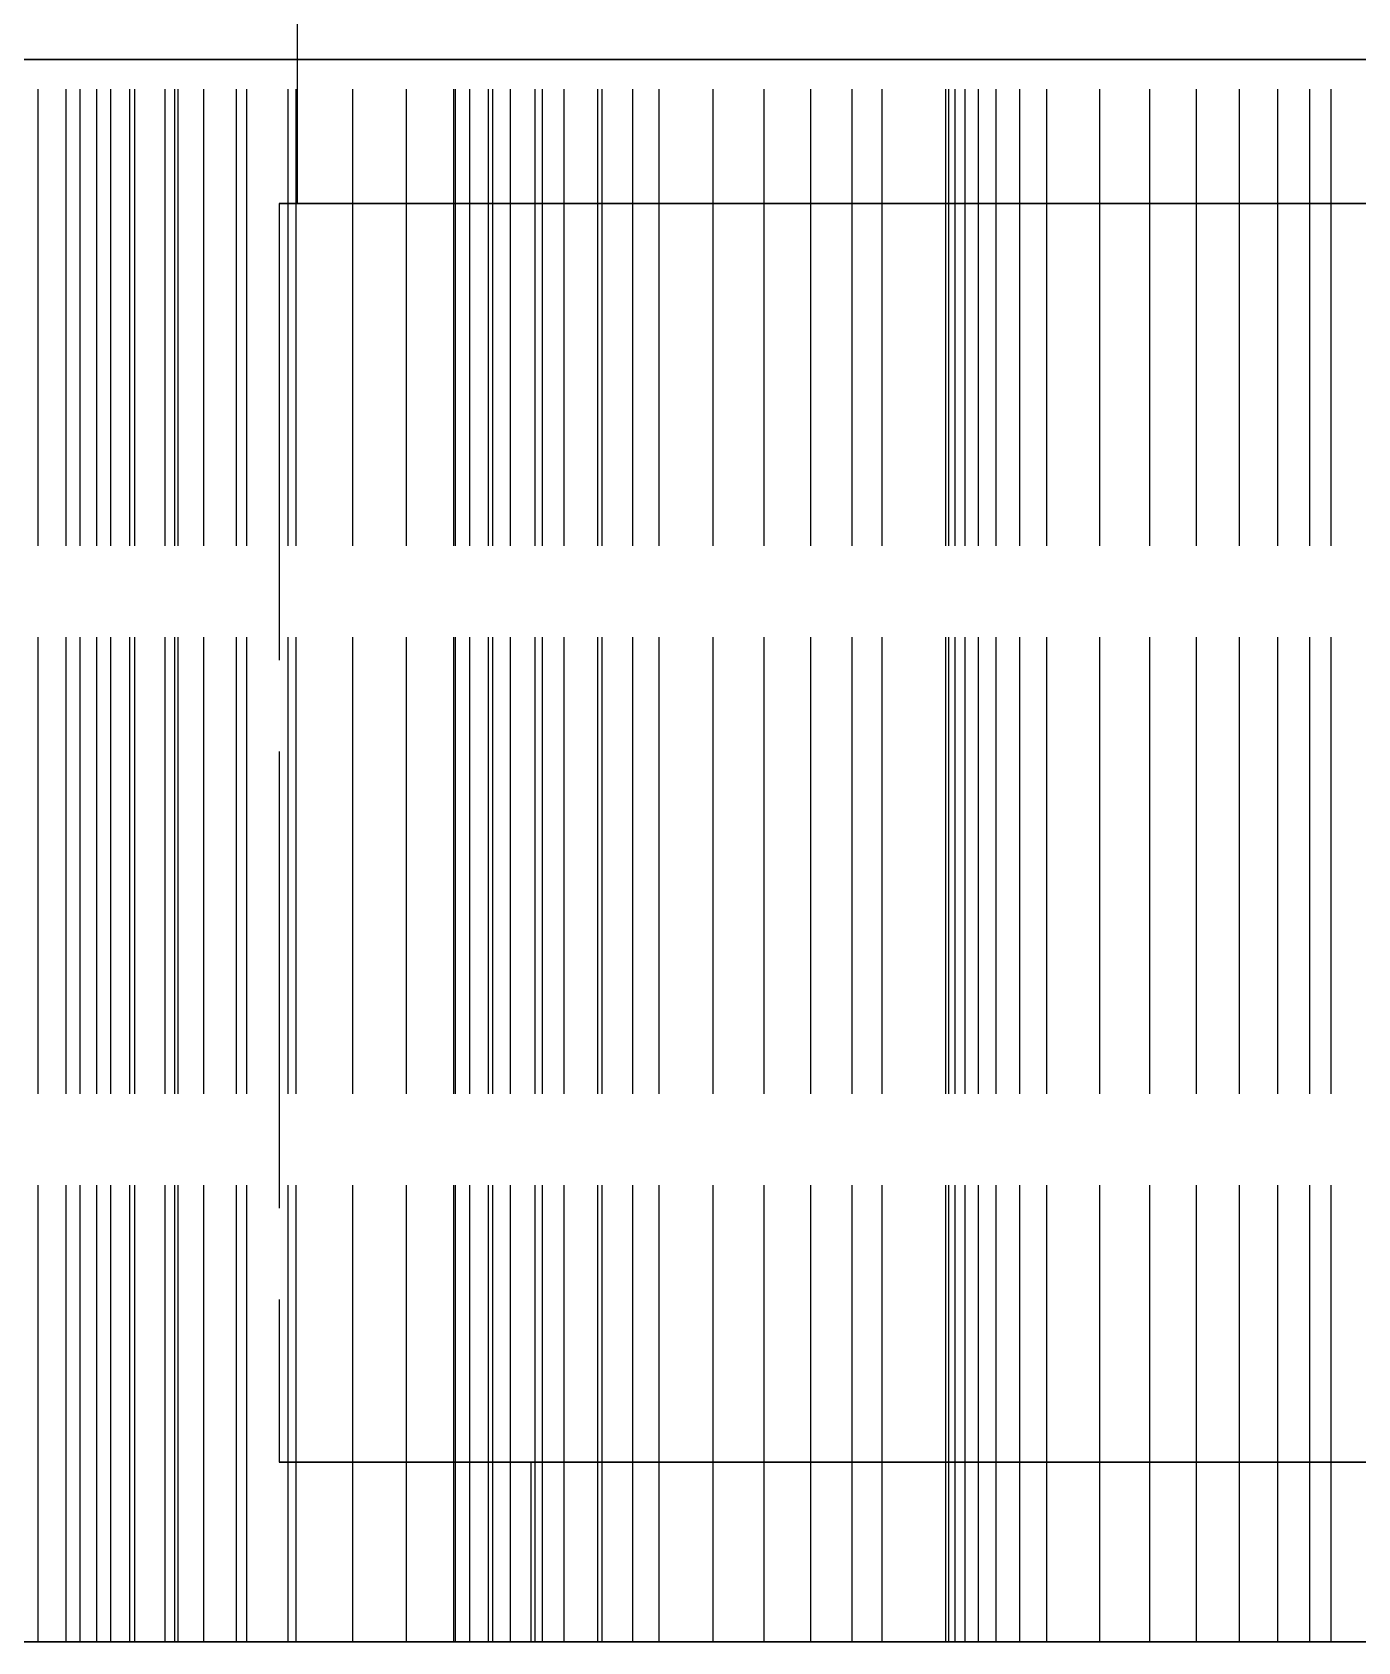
# Model space of a CAD drawing. Header units: millimetres. Extents: x -29 to 159, y -17 to 130.
# Drawn here: x 69.313 to 72.999, y 39.6 to 44.076 of the extents above; entities that cross this region are included whole.
import ezdxf

# ---------------------------------------------------------------- set-up
doc = ezdxf.new("R2010")
doc.units = ezdxf.units.MM
doc.linetypes.add('DASHED', pattern=[1.524, 1.27, -0.254])
doc.layers.add('HIDDEN', color=8, linetype='DASHED')

msp = doc.modelspace()

# ---------------------------------------------------------------- linework, layer by layer
at = {"layer": 'HIDDEN'}
for points in [[(70.05, 45.87574), (70.05, 43.6)], [(76.90476, 44), (76.30159, 44), (75.69841, 44), (75.09524, 44), (74.49206, 44), (73.88889, 44), (73.28571, 44), (72.68254, 44), (72.07937, 44), (71.47619, 44), (70.87302, 44), (70.26984, 44), (69.66667, 44), (69.06349, 44)], [(69.06349, 44), (69.36508, 44), (69.66667, 44), (69.96825, 44), (70.26984, 44), (70.57143, 44), (70.87302, 44), (71.1746, 44), (71.47619, 44), (71.77778, 44), (72.07937, 44), (72.38095, 44), (72.68254, 44), (72.98413, 44), (73.28571, 44), (73.5873, 44), (73.88889, 44), (74.19048, 44), (74.49206, 44), (74.79365, 44), (75.09524, 44), (75.39683, 44), (75.69841, 44), (76, 44)], [(69.44646, 44), (69.28473, 44)], [(69.28473, 44), (69.44646, 44)], [(69.53156, 44), (69.32957, 44)], [(69.32957, 44), (69.40776, 44)], [(69.40776, 44), (69.32957, 44)], [(69.32957, 44), (69.53156, 44)], [(69.32957, 39.6), (69.32957, 44)], [(69.32957, 39.6), (69.32957, 44)], [(69.40776, 44), (69.49254, 44)], [(69.49254, 44), (69.40776, 44)], [(69.40776, 39.6), (69.40776, 44)], [(69.40776, 39.6), (69.40776, 44)], [(69.59796, 44), (69.44646, 44)], [(69.44646, 44), (69.59796, 44)], [(69.44646, 39.6), (69.44646, 44)], [(69.44646, 39.6), (69.44646, 44)], [(69.49254, 44), (69.58416, 44)], [(69.58416, 44), (69.49254, 44)], [(69.49254, 39.6), (69.49254, 44)], [(69.49254, 39.6), (69.49254, 44)], [(69.70946, 44), (69.53156, 44)], [(69.53156, 44), (69.70946, 44)], [(69.53156, 39.6), (69.53156, 44)], [(69.53156, 39.6), (69.53156, 44)], [(69.58416, 44), (69.6831, 44)], [(69.6831, 44), (69.58416, 44)], [(69.58416, 39.6), (69.58416, 44)], [(69.58416, 39.6), (69.58416, 44)], [(69.71935, 44), (69.59796, 44)], [(69.59796, 44), (69.71935, 44)], [(69.59796, 39.6), (69.59796, 44)], [(69.59796, 39.6), (69.59796, 44)], [(69.6831, 44), (69.79041, 44)], [(69.79041, 44), (69.6831, 44)], [(69.6831, 39.6), (69.6831, 44)], [(69.6831, 39.6), (69.6831, 44)], [(69.88148, 44), (69.70946, 44)], [(69.70946, 44), (69.88148, 44)], [(69.70946, 39.6), (69.70946, 44)], [(69.70946, 39.6), (69.70946, 44)], [(70.02501, 44), (70.02015, 44), (70.0153, 44), (70.01045, 44), (70.0056, 44), (70.00075, 44), (69.9959, 44), (69.99104, 44), (69.98619, 44), (69.98134, 44), (69.97649, 44), (69.97164, 44), (69.96679, 44), (69.96193, 44), (69.95708, 44), (69.95223, 44), (69.94738, 44), (69.94253, 44), (69.93768, 44), (69.93282, 44), (69.92797, 44), (69.92312, 44), (69.91827, 44), (69.91342, 44), (69.90857, 44), (69.90371, 44), (69.89886, 44), (69.89401, 44), (69.88916, 44), (69.88431, 44), (69.87946, 44), (69.8746, 44), (69.86975, 44), (69.8649, 44), (69.86005, 44), (69.8552, 44), (69.85035, 44), (69.84549, 44), (69.84064, 44), (69.83579, 44), (69.83094, 44), (69.82609, 44), (69.82124, 44), (69.81638, 44), (69.81153, 44), (69.80668, 44), (69.80183, 44), (69.79698, 44), (69.79213, 44), (69.78727, 44), (69.78242, 44), (69.77757, 44), (69.77272, 44), (69.76787, 44), (69.76302, 44), (69.75816, 44), (69.75331, 44), (69.74846, 44), (69.74361, 44), (69.73876, 44), (69.73391, 44), (69.72905, 44), (69.7242, 44), (69.71935, 44)], [(69.71935, 44), (69.7242, 44), (69.72905, 44), (69.73391, 44), (69.73876, 44), (69.74361, 44), (69.74846, 44), (69.75331, 44), (69.75816, 44), (69.76302, 44), (69.76787, 44), (69.77272, 44), (69.77757, 44), (69.78242, 44), (69.78727, 44), (69.79213, 44), (69.79698, 44), (69.80183, 44), (69.80668, 44), (69.81153, 44), (69.81638, 44), (69.82124, 44), (69.82609, 44), (69.83094, 44), (69.83579, 44), (69.84064, 44), (69.84549, 44), (69.85035, 44), (69.8552, 44), (69.86005, 44), (69.8649, 44), (69.86975, 44), (69.8746, 44), (69.87946, 44), (69.88431, 44), (69.88916, 44), (69.89401, 44), (69.89886, 44), (69.90371, 44), (69.90857, 44), (69.91342, 44), (69.91827, 44), (69.92312, 44), (69.92797, 44), (69.93282, 44), (69.93768, 44), (69.94253, 44), (69.94738, 44), (69.95223, 44), (69.95708, 44), (69.96193, 44), (69.96679, 44), (69.97164, 44), (69.97649, 44), (69.98134, 44), (69.98619, 44), (69.99104, 44), (69.9959, 44), (70.00075, 44), (70.0056, 44), (70.01045, 44), (70.0153, 44), (70.02015, 44), (70.02501, 44)], [(69.71935, 39.6), (69.71935, 44)], [(69.71935, 39.6), (69.71935, 44)], [(69.79041, 44), (69.90952, 44)], [(69.90952, 44), (69.79041, 44)], [(69.79041, 39.6), (69.79041, 44)], [(69.79041, 39.6), (69.79041, 44)], [(70.04697, 44), (69.88148, 44)], [(69.88148, 44), (70.04697, 44)], [(69.88148, 39.6), (69.88148, 44)], [(69.88148, 39.6), (69.88148, 44)], [(69.90952, 44), (70.02501, 44)], [(70.02501, 44), (69.90952, 44)], [(69.90952, 39.6), (69.90952, 44)], [(69.90952, 39.6), (69.90952, 44)], [(70.02501, 39.6), (70.02501, 44)], [(70.02501, 39.6), (70.02501, 44)], [(70.20501, 44), (70.04697, 44)], [(70.04697, 44), (70.20501, 44)], [(70.04697, 39.6), (70.04697, 44)], [(70.04697, 39.6), (70.04697, 44)], [(70.35404, 44), (70.20501, 44)], [(70.20501, 44), (70.35404, 44)], [(70.20501, 39.6), (70.20501, 44)], [(70.20501, 39.6), (70.20501, 44)], [(70.48972, 44), (70.35404, 44)], [(70.35404, 44), (70.48972, 44)], [(70.35404, 39.6), (70.35404, 44)], [(70.35404, 39.6), (70.35404, 44)], [(70.73166, 44), (70.48554, 44)], [(70.48554, 44), (70.52988, 44)], [(70.52988, 44), (70.48554, 44)], [(70.48554, 44), (70.73166, 44)], [(70.48554, 39.6), (70.48554, 44)], [(70.48554, 39.6), (70.48554, 44)], [(70.5942, 44), (70.48972, 44)], [(70.48972, 44), (70.5942, 44)], [(70.48972, 39.6), (70.48972, 44)], [(70.48972, 39.6), (70.48972, 44)], [(70.52988, 44), (70.5821, 44)], [(70.5821, 44), (70.52988, 44)], [(70.52988, 39.6), (70.52988, 44)], [(70.52988, 39.6), (70.52988, 44)], [(70.5821, 44), (70.64259, 44)], [(70.64259, 44), (70.5821, 44)], [(70.5821, 39.6), (70.5821, 44)], [(70.5821, 39.6), (70.5821, 44)], [(70.98323, 44), (70.97705, 44), (70.97088, 44), (70.9647, 44), (70.95853, 44), (70.95235, 44), (70.94618, 44), (70.94, 44), (70.93383, 44), (70.92765, 44), (70.92148, 44), (70.9153, 44), (70.90913, 44), (70.90295, 44), (70.89678, 44), (70.8906, 44), (70.88443, 44), (70.87825, 44), (70.87208, 44), (70.8659, 44), (70.85973, 44), (70.85355, 44), (70.84738, 44), (70.8412, 44), (70.83503, 44), (70.82885, 44), (70.82268, 44), (70.8165, 44), (70.81033, 44), (70.80415, 44), (70.79798, 44), (70.7918, 44), (70.78563, 44), (70.77945, 44), (70.77328, 44), (70.7671, 44), (70.76093, 44), (70.75475, 44), (70.74858, 44), (70.7424, 44), (70.73623, 44), (70.73005, 44), (70.72388, 44), (70.7177, 44), (70.71153, 44), (70.70535, 44), (70.69918, 44), (70.693, 44), (70.68683, 44), (70.68065, 44), (70.67448, 44), (70.6683, 44), (70.66213, 44), (70.65595, 44), (70.64978, 44), (70.6436, 44), (70.63743, 44), (70.63125, 44), (70.62508, 44), (70.6189, 44), (70.61273, 44), (70.60655, 44), (70.60038, 44), (70.5942, 44)], [(70.5942, 44), (70.60038, 44), (70.60655, 44), (70.61273, 44), (70.6189, 44), (70.62508, 44), (70.63125, 44), (70.63743, 44), (70.6436, 44), (70.64978, 44), (70.65595, 44), (70.66213, 44), (70.6683, 44), (70.67448, 44), (70.68065, 44), (70.68683, 44), (70.693, 44), (70.69918, 44), (70.70535, 44), (70.71153, 44), (70.7177, 44), (70.72388, 44), (70.73005, 44), (70.73623, 44), (70.7424, 44), (70.74858, 44), (70.75475, 44), (70.76093, 44), (70.7671, 44), (70.77328, 44), (70.77945, 44), (70.78563, 44), (70.7918, 44), (70.79798, 44), (70.80415, 44), (70.81033, 44), (70.8165, 44), (70.82268, 44), (70.82885, 44), (70.83503, 44), (70.8412, 44), (70.84738, 44), (70.85355, 44), (70.85973, 44), (70.8659, 44), (70.87208, 44), (70.87825, 44), (70.88443, 44), (70.8906, 44), (70.89678, 44), (70.90295, 44), (70.90913, 44), (70.9153, 44), (70.92148, 44), (70.92765, 44), (70.93383, 44), (70.94, 44), (70.94618, 44), (70.95235, 44), (70.95853, 44), (70.9647, 44), (70.97088, 44), (70.97705, 44), (70.98323, 44)], [(70.5942, 39.6), (70.5942, 44)], [(70.5942, 39.6), (70.5942, 44)], [(70.64259, 44), (70.71204, 44)], [(70.71204, 44), (70.64259, 44)], [(70.64259, 39.6), (70.64259, 44)], [(70.64259, 39.6), (70.64259, 44)], [(70.71204, 44), (70.79181, 44)], [(70.79181, 44), (70.71204, 44)], [(70.71204, 39.6), (70.71204, 44)], [(70.71204, 39.6), (70.71204, 44)], [(70.8975, 44), (70.73166, 44)], [(70.73166, 44), (70.8975, 44)], [(70.73166, 39.6), (70.73166, 44)], [(70.73166, 39.6), (70.73166, 44)], [(70.79181, 44), (70.88627, 44)], [(70.88627, 44), (70.79181, 44)], [(70.79181, 39.6), (70.79181, 44)], [(70.79181, 39.6), (70.79181, 44)], [(70.88627, 44), (70.98323, 44)], [(70.98323, 44), (70.88627, 44)], [(70.88627, 39.6), (70.88627, 44)], [(70.88627, 39.6), (70.88627, 44)], [(71.05602, 44), (70.8975, 44)], [(70.8975, 44), (71.05602, 44)], [(70.8975, 39.6), (70.8975, 44)], [(70.8975, 39.6), (70.8975, 44)], [(70.98323, 39.6), (70.98323, 44)], [(70.98323, 39.6), (70.98323, 44)], [(71.20653, 44), (71.05602, 44)], [(71.05602, 44), (71.20653, 44)], [(71.05602, 39.6), (71.05602, 44)], [(71.05602, 39.6), (71.05602, 44)], [(71.34799, 44), (71.20653, 44)], [(71.20653, 44), (71.34799, 44)], [(71.20653, 39.6), (71.20653, 44)], [(71.20653, 39.6), (71.20653, 44)], [(71.4786, 44), (71.34799, 44)], [(71.34799, 44), (71.4786, 44)], [(71.34799, 39.6), (71.34799, 44)], [(71.34799, 39.6), (71.34799, 44)], [(71.59324, 44), (71.4786, 44)], [(71.4786, 44), (71.59324, 44)], [(71.4786, 39.6), (71.4786, 44)], [(71.4786, 39.6), (71.4786, 44)], [(71.6768, 44), (71.59324, 44)], [(71.59324, 44), (71.6768, 44)], [(71.59324, 39.6), (71.59324, 44)], [(71.59324, 39.6), (71.59324, 44)], [(72.13424, 44), (72.12698, 44), (72.11972, 44), (72.11246, 44), (72.1052, 44), (72.09794, 44), (72.09068, 44), (72.08342, 44), (72.07616, 44), (72.06889, 44), (72.06163, 44), (72.05437, 44), (72.04711, 44), (72.03985, 44), (72.03259, 44), (72.02533, 44), (72.01807, 44), (72.01081, 44), (72.00354, 44), (71.99628, 44), (71.98902, 44), (71.98176, 44), (71.9745, 44), (71.96724, 44), (71.95998, 44), (71.95272, 44), (71.94546, 44), (71.9382, 44), (71.93093, 44), (71.92367, 44), (71.91641, 44), (71.90915, 44), (71.90189, 44), (71.89463, 44), (71.88737, 44), (71.88011, 44), (71.87285, 44), (71.86558, 44), (71.85832, 44), (71.85106, 44), (71.8438, 44), (71.83654, 44), (71.82928, 44), (71.82202, 44), (71.81476, 44), (71.8075, 44), (71.80024, 44), (71.79297, 44), (71.78571, 44), (71.77845, 44), (71.77119, 44), (71.76393, 44), (71.75667, 44), (71.74941, 44), (71.74215, 44), (71.73489, 44), (71.72763, 44), (71.72036, 44), (71.7131, 44), (71.70584, 44), (71.69858, 44), (71.69132, 44), (71.68406, 44), (71.6768, 44)], [(71.6768, 44), (71.68406, 44), (71.69132, 44), (71.69858, 44), (71.70584, 44), (71.7131, 44), (71.72036, 44), (71.72763, 44), (71.73489, 44), (71.74215, 44), (71.74941, 44), (71.75667, 44), (71.76393, 44), (71.77119, 44), (71.77845, 44), (71.78571, 44), (71.79297, 44), (71.80024, 44), (71.8075, 44), (71.81476, 44), (71.82202, 44), (71.82928, 44), (71.83654, 44), (71.8438, 44), (71.85106, 44), (71.85832, 44), (71.86558, 44), (71.87285, 44), (71.88011, 44), (71.88737, 44), (71.89463, 44), (71.90189, 44), (71.90915, 44), (71.91641, 44), (71.92367, 44), (71.93093, 44), (71.9382, 44), (71.94546, 44), (71.95272, 44), (71.95998, 44), (71.96724, 44), (71.9745, 44), (71.98176, 44), (71.98902, 44), (71.99628, 44), (72.00354, 44), (72.01081, 44), (72.01807, 44), (72.02533, 44), (72.03259, 44), (72.03985, 44), (72.04711, 44), (72.05437, 44), (72.06163, 44), (72.06889, 44), (72.07616, 44), (72.08342, 44), (72.09068, 44), (72.09794, 44), (72.1052, 44), (72.11246, 44), (72.11972, 44), (72.12698, 44), (72.13424, 44)], [(71.6768, 39.6), (71.6768, 44)], [(71.6768, 39.6), (71.6768, 44)], [(72.13423, 44), (71.85343, 44)], [(71.85343, 44), (71.86221, 44)], [(71.86221, 44), (71.85343, 44)], [(71.85343, 44), (72.13423, 44)], [(71.85343, 39.6), (71.85343, 44)], [(71.85343, 39.6), (71.85343, 44)], [(71.86221, 44), (71.87987, 44)], [(71.87987, 44), (71.86221, 44)], [(71.86221, 39.6), (71.86221, 44)], [(71.86221, 39.6), (71.86221, 44)], [(71.87987, 44), (71.90691, 44)], [(71.90691, 44), (71.87987, 44)], [(71.87987, 39.6), (71.87987, 44)], [(71.87987, 39.6), (71.87987, 44)], [(71.90691, 44), (71.94419, 44)], [(71.94419, 44), (71.90691, 44)], [(71.90691, 39.6), (71.90691, 44)], [(71.90691, 39.6), (71.90691, 44)], [(71.94419, 44), (71.99335, 44)], [(71.99335, 44), (71.94419, 44)], [(71.94419, 39.6), (71.94419, 44)], [(71.94419, 39.6), (71.94419, 44)], [(71.99335, 44), (72.05953, 44)], [(72.05953, 44), (71.99335, 44)], [(71.99335, 39.6), (71.99335, 44)], [(71.99335, 39.6), (71.99335, 44)], [(72.05953, 44), (72.13424, 44)], [(72.13424, 44), (72.05953, 44)], [(72.05953, 39.6), (72.05953, 44)], [(72.05953, 39.6), (72.05953, 44)], [(72.28162, 44), (72.13423, 44)], [(72.13423, 44), (72.28162, 44)], [(72.13423, 39.6), (72.13423, 44)], [(72.13423, 39.6), (72.13423, 44)], [(72.13424, 39.6), (72.13424, 44)], [(72.13424, 39.6), (72.13424, 44)], [(72.42056, 44), (72.28162, 44)], [(72.28162, 44), (72.42056, 44)], [(72.28162, 39.6), (72.28162, 44)], [(72.28162, 39.6), (72.28162, 44)], [(72.55031, 44), (72.42056, 44)], [(72.42056, 44), (72.55031, 44)], [(72.42056, 39.6), (72.42056, 44)], [(72.42056, 39.6), (72.42056, 44)], [(72.66974, 44), (72.55031, 44)], [(72.55031, 44), (72.66974, 44)], [(72.55031, 39.6), (72.55031, 44)], [(72.55031, 39.6), (72.55031, 44)], [(72.77691, 44), (72.66974, 44)], [(72.66974, 44), (72.77691, 44)], [(72.66974, 39.6), (72.66974, 44)], [(72.66974, 39.6), (72.66974, 44)], [(72.86611, 44), (72.77691, 44)], [(72.77691, 44), (72.86611, 44)], [(72.77691, 39.6), (72.77691, 44)], [(72.77691, 39.6), (72.77691, 44)], [(72.92553, 44), (72.86611, 44)], [(72.86611, 44), (72.92553, 44)], [(72.86611, 39.6), (72.86611, 44)], [(72.86611, 39.6), (72.86611, 44)], [(73.00621, 44), (72.99814, 44), (72.99007, 44), (72.98201, 44), (72.97394, 44), (72.96587, 44), (72.9578, 44), (72.94973, 44), (72.94167, 44), (72.9336, 44), (72.92553, 44)], [(72.92553, 44), (72.9336, 44), (72.94167, 44), (72.94973, 44), (72.9578, 44), (72.96587, 44), (72.97394, 44), (72.98201, 44), (72.99007, 44), (72.99814, 44), (73.00621, 44)], [(72.92553, 39.6), (72.92553, 44)], [(72.92553, 39.6), (72.92553, 44)], [(73.04762, 43.6), (72.85714, 43.6), (72.66667, 43.6), (72.47619, 43.6), (72.28571, 43.6), (72.09524, 43.6), (71.90476, 43.6), (71.71429, 43.6), (71.52381, 43.6), (71.33333, 43.6), (71.14286, 43.6), (70.95238, 43.6), (70.7619, 43.6), (70.57143, 43.6), (70.38095, 43.6), (70.19048, 43.6), (70, 43.6)], [(70, 43.6), (70.09524, 43.6), (70.19048, 43.6), (70.28571, 43.6), (70.38095, 43.6), (70.47619, 43.6), (70.57143, 43.6), (70.66667, 43.6), (70.7619, 43.6), (70.85714, 43.6), (70.95238, 43.6), (71.04762, 43.6), (71.14286, 43.6), (71.2381, 43.6), (71.33333, 43.6), (71.42857, 43.6), (71.52381, 43.6), (71.61905, 43.6), (71.71429, 43.6), (71.80952, 43.6), (71.90476, 43.6), (72, 43.6), (72.09524, 43.6), (72.19048, 43.6), (72.28571, 43.6), (72.38095, 43.6), (72.47619, 43.6), (72.57143, 43.6), (72.66667, 43.6), (72.7619, 43.6), (72.85714, 43.6), (72.95238, 43.6), (73.04762, 43.6)], [(70, 43.6), (70, 40.1)], [(73.07222, 43.6), (72.88333, 43.6), (72.69444, 43.6), (72.50556, 43.6), (72.31667, 43.6), (72.12778, 43.6), (71.93889, 43.6), (71.75, 43.6), (71.56111, 43.6), (71.37222, 43.6), (71.18333, 43.6), (70.99444, 43.6), (70.80556, 43.6), (70.61667, 43.6), (70.42778, 43.6), (70.23889, 43.6), (70.05, 43.6)], [(70.05, 43.6), (70.14444, 43.6), (70.23889, 43.6), (70.33333, 43.6), (70.42778, 43.6), (70.52222, 43.6), (70.61667, 43.6), (70.71111, 43.6), (70.80556, 43.6), (70.9, 43.6), (70.99444, 43.6), (71.08889, 43.6), (71.18333, 43.6), (71.27778, 43.6), (71.37222, 43.6), (71.46667, 43.6), (71.56111, 43.6), (71.65556, 43.6), (71.75, 43.6), (71.84444, 43.6), (71.93889, 43.6), (72.03333, 43.6), (72.12778, 43.6), (72.22222, 43.6), (72.31667, 43.6), (72.41111, 43.6), (72.50556, 43.6), (72.6, 43.6), (72.69444, 43.6), (72.78889, 43.6), (72.88333, 43.6), (72.97778, 43.6), (73.07222, 43.6)], [(73.04762, 40.1), (72.85714, 40.1), (72.66667, 40.1), (72.47619, 40.1), (72.28571, 40.1), (72.09524, 40.1), (71.90476, 40.1), (71.71429, 40.1), (71.52381, 40.1), (71.33333, 40.1), (71.14286, 40.1), (70.95238, 40.1), (70.7619, 40.1), (70.57143, 40.1), (70.38095, 40.1), (70.19048, 40.1), (70, 40.1)], [(70, 40.1), (70.09524, 40.1), (70.19048, 40.1), (70.28571, 40.1), (70.38095, 40.1), (70.47619, 40.1), (70.57143, 40.1), (70.66667, 40.1), (70.7619, 40.1), (70.85714, 40.1), (70.95238, 40.1), (71.04762, 40.1), (71.14286, 40.1), (71.2381, 40.1), (71.33333, 40.1), (71.42857, 40.1), (71.52381, 40.1), (71.61905, 40.1), (71.71429, 40.1), (71.80952, 40.1), (71.90476, 40.1), (72, 40.1), (72.09524, 40.1), (72.19048, 40.1), (72.28571, 40.1), (72.38095, 40.1), (72.47619, 40.1), (72.57143, 40.1), (72.66667, 40.1), (72.7619, 40.1), (72.85714, 40.1), (72.95238, 40.1), (73.04762, 40.1)], [(73.05556, 40.1), (72.8873, 40.1), (72.71905, 40.1), (72.55079, 40.1), (72.38254, 40.1), (72.21429, 40.1), (72.04603, 40.1), (71.87778, 40.1), (71.70952, 40.1), (71.54127, 40.1), (71.37302, 40.1), (71.20476, 40.1), (71.03651, 40.1), (70.86825, 40.1), (70.7, 40.1)], [(70.7, 40.1), (70.78413, 40.1), (70.86825, 40.1), (70.95238, 40.1), (71.03651, 40.1), (71.12063, 40.1), (71.20476, 40.1), (71.28889, 40.1), (71.37302, 40.1), (71.45714, 40.1), (71.54127, 40.1), (71.6254, 40.1), (71.70952, 40.1), (71.79365, 40.1), (71.87778, 40.1), (71.9619, 40.1), (72.04603, 40.1), (72.13016, 40.1), (72.21429, 40.1), (72.29841, 40.1), (72.38254, 40.1), (72.46667, 40.1), (72.55079, 40.1), (72.63492, 40.1), (72.71905, 40.1), (72.80317, 40.1), (72.8873, 40.1), (72.97143, 40.1), (73.05556, 40.1)], [(70.7, 40.1), (70.7, 39.6)], [(69.28473, 39.6), (69.44646, 39.6)], [(69.44646, 39.6), (69.28473, 39.6)], [(69.32957, 39.6), (69.53156, 39.6)], [(69.40776, 39.6), (69.32957, 39.6)], [(69.32957, 39.6), (69.40776, 39.6)], [(69.53156, 39.6), (69.32957, 39.6)], [(69.49254, 39.6), (69.40776, 39.6)], [(69.40776, 39.6), (69.49254, 39.6)], [(69.44646, 39.6), (69.59796, 39.6)], [(69.59796, 39.6), (69.44646, 39.6)], [(69.58416, 39.6), (69.49254, 39.6)], [(69.49254, 39.6), (69.58416, 39.6)], [(69.53156, 39.6), (69.70946, 39.6)], [(69.70946, 39.6), (69.53156, 39.6)], [(69.6831, 39.6), (69.58416, 39.6)], [(69.58416, 39.6), (69.6831, 39.6)], [(69.59796, 39.6), (69.71935, 39.6)], [(69.71935, 39.6), (69.59796, 39.6)], [(69.79041, 39.6), (69.6831, 39.6)], [(69.6831, 39.6), (69.79041, 39.6)], [(69.70946, 39.6), (69.88148, 39.6)], [(69.88148, 39.6), (69.70946, 39.6)], [(69.71935, 39.6), (69.7242, 39.6), (69.72905, 39.6), (69.73391, 39.6), (69.73876, 39.6), (69.74361, 39.6), (69.74846, 39.6), (69.75331, 39.6), (69.75816, 39.6), (69.76302, 39.6), (69.76787, 39.6), (69.77272, 39.6), (69.77757, 39.6), (69.78242, 39.6), (69.78727, 39.6), (69.79213, 39.6), (69.79698, 39.6), (69.80183, 39.6), (69.80668, 39.6), (69.81153, 39.6), (69.81638, 39.6), (69.82124, 39.6), (69.82609, 39.6), (69.83094, 39.6), (69.83579, 39.6), (69.84064, 39.6), (69.84549, 39.6), (69.85035, 39.6), (69.8552, 39.6), (69.86005, 39.6), (69.8649, 39.6), (69.86975, 39.6), (69.8746, 39.6), (69.87946, 39.6), (69.88431, 39.6), (69.88916, 39.6), (69.89401, 39.6), (69.89886, 39.6), (69.90371, 39.6), (69.90857, 39.6), (69.91342, 39.6), (69.91827, 39.6), (69.92312, 39.6), (69.92797, 39.6), (69.93282, 39.6), (69.93768, 39.6), (69.94253, 39.6), (69.94738, 39.6), (69.95223, 39.6), (69.95708, 39.6), (69.96193, 39.6), (69.96679, 39.6), (69.97164, 39.6), (69.97649, 39.6), (69.98134, 39.6), (69.98619, 39.6), (69.99104, 39.6), (69.9959, 39.6), (70.00075, 39.6), (70.0056, 39.6), (70.01045, 39.6), (70.0153, 39.6), (70.02015, 39.6), (70.02501, 39.6)], [(70.02501, 39.6), (70.02015, 39.6), (70.0153, 39.6), (70.01045, 39.6), (70.0056, 39.6), (70.00075, 39.6), (69.9959, 39.6), (69.99104, 39.6), (69.98619, 39.6), (69.98134, 39.6), (69.97649, 39.6), (69.97164, 39.6), (69.96679, 39.6), (69.96193, 39.6), (69.95708, 39.6), (69.95223, 39.6), (69.94738, 39.6), (69.94253, 39.6), (69.93768, 39.6), (69.93282, 39.6), (69.92797, 39.6), (69.92312, 39.6), (69.91827, 39.6), (69.91342, 39.6), (69.90857, 39.6), (69.90371, 39.6), (69.89886, 39.6), (69.89401, 39.6), (69.88916, 39.6), (69.88431, 39.6), (69.87946, 39.6), (69.8746, 39.6), (69.86975, 39.6), (69.8649, 39.6), (69.86005, 39.6), (69.8552, 39.6), (69.85035, 39.6), (69.84549, 39.6), (69.84064, 39.6), (69.83579, 39.6), (69.83094, 39.6), (69.82609, 39.6), (69.82124, 39.6), (69.81638, 39.6), (69.81153, 39.6), (69.80668, 39.6), (69.80183, 39.6), (69.79698, 39.6), (69.79213, 39.6), (69.78727, 39.6), (69.78242, 39.6), (69.77757, 39.6), (69.77272, 39.6), (69.76787, 39.6), (69.76302, 39.6), (69.75816, 39.6), (69.75331, 39.6), (69.74846, 39.6), (69.74361, 39.6), (69.73876, 39.6), (69.73391, 39.6), (69.72905, 39.6), (69.7242, 39.6), (69.71935, 39.6)], [(69.90952, 39.6), (69.79041, 39.6)], [(69.79041, 39.6), (69.90952, 39.6)], [(69.88148, 39.6), (70.04697, 39.6)], [(70.04697, 39.6), (69.88148, 39.6)], [(70.02501, 39.6), (69.90952, 39.6)], [(69.90952, 39.6), (70.02501, 39.6)], [(70.04697, 39.6), (70.20501, 39.6)], [(70.20501, 39.6), (70.04697, 39.6)], [(70.20501, 39.6), (70.35404, 39.6)], [(70.35404, 39.6), (70.20501, 39.6)], [(70.35404, 39.6), (70.48972, 39.6)], [(70.48972, 39.6), (70.35404, 39.6)], [(70.48554, 39.6), (70.73166, 39.6)], [(70.52988, 39.6), (70.48554, 39.6)], [(70.48554, 39.6), (70.52988, 39.6)], [(70.73166, 39.6), (70.48554, 39.6)], [(70.48972, 39.6), (70.5942, 39.6)], [(70.5942, 39.6), (70.48972, 39.6)], [(70.5821, 39.6), (70.52988, 39.6)], [(70.52988, 39.6), (70.5821, 39.6)], [(70.64259, 39.6), (70.5821, 39.6)], [(70.5821, 39.6), (70.64259, 39.6)], [(70.5942, 39.6), (70.60038, 39.6), (70.60655, 39.6), (70.61273, 39.6), (70.6189, 39.6), (70.62508, 39.6), (70.63125, 39.6), (70.63743, 39.6), (70.6436, 39.6), (70.64978, 39.6), (70.65595, 39.6), (70.66213, 39.6), (70.6683, 39.6), (70.67448, 39.6), (70.68065, 39.6), (70.68683, 39.6), (70.693, 39.6), (70.69918, 39.6), (70.70535, 39.6), (70.71153, 39.6), (70.7177, 39.6), (70.72388, 39.6), (70.73005, 39.6), (70.73623, 39.6), (70.7424, 39.6), (70.74858, 39.6), (70.75475, 39.6), (70.76093, 39.6), (70.7671, 39.6), (70.77328, 39.6), (70.77945, 39.6), (70.78563, 39.6), (70.7918, 39.6), (70.79798, 39.6), (70.80415, 39.6), (70.81033, 39.6), (70.8165, 39.6), (70.82268, 39.6), (70.82885, 39.6), (70.83503, 39.6), (70.8412, 39.6), (70.84738, 39.6), (70.85355, 39.6), (70.85973, 39.6), (70.8659, 39.6), (70.87208, 39.6), (70.87825, 39.6), (70.88443, 39.6), (70.8906, 39.6), (70.89678, 39.6), (70.90295, 39.6), (70.90913, 39.6), (70.9153, 39.6), (70.92148, 39.6), (70.92765, 39.6), (70.93383, 39.6), (70.94, 39.6), (70.94618, 39.6), (70.95235, 39.6), (70.95853, 39.6), (70.9647, 39.6), (70.97088, 39.6), (70.97705, 39.6), (70.98323, 39.6)], [(70.98323, 39.6), (70.97705, 39.6), (70.97088, 39.6), (70.9647, 39.6), (70.95853, 39.6), (70.95235, 39.6), (70.94618, 39.6), (70.94, 39.6), (70.93383, 39.6), (70.92765, 39.6), (70.92148, 39.6), (70.9153, 39.6), (70.90913, 39.6), (70.90295, 39.6), (70.89678, 39.6), (70.8906, 39.6), (70.88443, 39.6), (70.87825, 39.6), (70.87208, 39.6), (70.8659, 39.6), (70.85973, 39.6), (70.85355, 39.6), (70.84738, 39.6), (70.8412, 39.6), (70.83503, 39.6), (70.82885, 39.6), (70.82268, 39.6), (70.8165, 39.6), (70.81033, 39.6), (70.80415, 39.6), (70.79798, 39.6), (70.7918, 39.6), (70.78563, 39.6), (70.77945, 39.6), (70.77328, 39.6), (70.7671, 39.6), (70.76093, 39.6), (70.75475, 39.6), (70.74858, 39.6), (70.7424, 39.6), (70.73623, 39.6), (70.73005, 39.6), (70.72388, 39.6), (70.7177, 39.6), (70.71153, 39.6), (70.70535, 39.6), (70.69918, 39.6), (70.693, 39.6), (70.68683, 39.6), (70.68065, 39.6), (70.67448, 39.6), (70.6683, 39.6), (70.66213, 39.6), (70.65595, 39.6), (70.64978, 39.6), (70.6436, 39.6), (70.63743, 39.6), (70.63125, 39.6), (70.62508, 39.6), (70.6189, 39.6), (70.61273, 39.6), (70.60655, 39.6), (70.60038, 39.6), (70.5942, 39.6)], [(70.71204, 39.6), (70.64259, 39.6)], [(70.64259, 39.6), (70.71204, 39.6)], [(73.05556, 39.6), (72.8873, 39.6), (72.71905, 39.6), (72.55079, 39.6), (72.38254, 39.6), (72.21429, 39.6), (72.04603, 39.6), (71.87778, 39.6), (71.70952, 39.6), (71.54127, 39.6), (71.37302, 39.6), (71.20476, 39.6), (71.03651, 39.6), (70.86825, 39.6), (70.7, 39.6)], [(70.7, 39.6), (70.78413, 39.6), (70.86825, 39.6), (70.95238, 39.6), (71.03651, 39.6), (71.12063, 39.6), (71.20476, 39.6), (71.28889, 39.6), (71.37302, 39.6), (71.45714, 39.6), (71.54127, 39.6), (71.6254, 39.6), (71.70952, 39.6), (71.79365, 39.6), (71.87778, 39.6), (71.9619, 39.6), (72.04603, 39.6), (72.13016, 39.6), (72.21429, 39.6), (72.29841, 39.6), (72.38254, 39.6), (72.46667, 39.6), (72.55079, 39.6), (72.63492, 39.6), (72.71905, 39.6), (72.80317, 39.6), (72.8873, 39.6), (72.97143, 39.6), (73.05556, 39.6)], [(70.79181, 39.6), (70.71204, 39.6)], [(70.71204, 39.6), (70.79181, 39.6)], [(70.73166, 39.6), (70.8975, 39.6)], [(70.8975, 39.6), (70.73166, 39.6)], [(70.88627, 39.6), (70.79181, 39.6)], [(70.79181, 39.6), (70.88627, 39.6)], [(70.98323, 39.6), (70.88627, 39.6)], [(70.88627, 39.6), (70.98323, 39.6)], [(70.8975, 39.6), (71.05602, 39.6)], [(71.05602, 39.6), (70.8975, 39.6)], [(71.05602, 39.6), (71.20653, 39.6)], [(71.20653, 39.6), (71.05602, 39.6)], [(71.20653, 39.6), (71.34799, 39.6)], [(71.34799, 39.6), (71.20653, 39.6)], [(71.34799, 39.6), (71.4786, 39.6)], [(71.4786, 39.6), (71.34799, 39.6)], [(71.4786, 39.6), (71.59324, 39.6)], [(71.59324, 39.6), (71.4786, 39.6)], [(71.59324, 39.6), (71.6768, 39.6)], [(71.6768, 39.6), (71.59324, 39.6)], [(71.6768, 39.6), (71.68406, 39.6), (71.69132, 39.6), (71.69858, 39.6), (71.70584, 39.6), (71.7131, 39.6), (71.72036, 39.6), (71.72763, 39.6), (71.73489, 39.6), (71.74215, 39.6), (71.74941, 39.6), (71.75667, 39.6), (71.76393, 39.6), (71.77119, 39.6), (71.77845, 39.6), (71.78571, 39.6), (71.79297, 39.6), (71.80024, 39.6), (71.8075, 39.6), (71.81476, 39.6), (71.82202, 39.6), (71.82928, 39.6), (71.83654, 39.6), (71.8438, 39.6), (71.85106, 39.6), (71.85832, 39.6), (71.86558, 39.6), (71.87285, 39.6), (71.88011, 39.6), (71.88737, 39.6), (71.89463, 39.6), (71.90189, 39.6), (71.90915, 39.6), (71.91641, 39.6), (71.92367, 39.6), (71.93093, 39.6), (71.9382, 39.6), (71.94546, 39.6), (71.95272, 39.6), (71.95998, 39.6), (71.96724, 39.6), (71.9745, 39.6), (71.98176, 39.6), (71.98902, 39.6), (71.99628, 39.6), (72.00354, 39.6), (72.01081, 39.6), (72.01807, 39.6), (72.02533, 39.6), (72.03259, 39.6), (72.03985, 39.6), (72.04711, 39.6), (72.05437, 39.6), (72.06163, 39.6), (72.06889, 39.6), (72.07616, 39.6), (72.08342, 39.6), (72.09068, 39.6), (72.09794, 39.6), (72.1052, 39.6), (72.11246, 39.6), (72.11972, 39.6), (72.12698, 39.6), (72.13424, 39.6)], [(72.13424, 39.6), (72.12698, 39.6), (72.11972, 39.6), (72.11246, 39.6), (72.1052, 39.6), (72.09794, 39.6), (72.09068, 39.6), (72.08342, 39.6), (72.07616, 39.6), (72.06889, 39.6), (72.06163, 39.6), (72.05437, 39.6), (72.04711, 39.6), (72.03985, 39.6), (72.03259, 39.6), (72.02533, 39.6), (72.01807, 39.6), (72.01081, 39.6), (72.00354, 39.6), (71.99628, 39.6), (71.98902, 39.6), (71.98176, 39.6), (71.9745, 39.6), (71.96724, 39.6), (71.95998, 39.6), (71.95272, 39.6), (71.94546, 39.6), (71.9382, 39.6), (71.93093, 39.6), (71.92367, 39.6), (71.91641, 39.6), (71.90915, 39.6), (71.90189, 39.6), (71.89463, 39.6), (71.88737, 39.6), (71.88011, 39.6), (71.87285, 39.6), (71.86558, 39.6), (71.85832, 39.6), (71.85106, 39.6), (71.8438, 39.6), (71.83654, 39.6), (71.82928, 39.6), (71.82202, 39.6), (71.81476, 39.6), (71.8075, 39.6), (71.80024, 39.6), (71.79297, 39.6), (71.78571, 39.6), (71.77845, 39.6), (71.77119, 39.6), (71.76393, 39.6), (71.75667, 39.6), (71.74941, 39.6), (71.74215, 39.6), (71.73489, 39.6), (71.72763, 39.6), (71.72036, 39.6), (71.7131, 39.6), (71.70584, 39.6), (71.69858, 39.6), (71.69132, 39.6), (71.68406, 39.6), (71.6768, 39.6)], [(71.85343, 39.6), (72.13423, 39.6)], [(71.86221, 39.6), (71.85343, 39.6)], [(71.85343, 39.6), (71.86221, 39.6)], [(72.13423, 39.6), (71.85343, 39.6)], [(71.87987, 39.6), (71.86221, 39.6)], [(71.86221, 39.6), (71.87987, 39.6)], [(71.90691, 39.6), (71.87987, 39.6)], [(71.87987, 39.6), (71.90691, 39.6)], [(71.94419, 39.6), (71.90691, 39.6)], [(71.90691, 39.6), (71.94419, 39.6)], [(71.99335, 39.6), (71.94419, 39.6)], [(71.94419, 39.6), (71.99335, 39.6)], [(72.05953, 39.6), (71.99335, 39.6)], [(71.99335, 39.6), (72.05953, 39.6)], [(72.13424, 39.6), (72.05953, 39.6)], [(72.05953, 39.6), (72.13424, 39.6)], [(72.13423, 39.6), (72.28162, 39.6)], [(72.28162, 39.6), (72.13423, 39.6)], [(72.28162, 39.6), (72.42056, 39.6)], [(72.42056, 39.6), (72.28162, 39.6)], [(72.42056, 39.6), (72.55031, 39.6)], [(72.55031, 39.6), (72.42056, 39.6)], [(72.55031, 39.6), (72.66974, 39.6)], [(72.66974, 39.6), (72.55031, 39.6)], [(72.66974, 39.6), (72.77691, 39.6)], [(72.77691, 39.6), (72.66974, 39.6)], [(72.77691, 39.6), (72.86611, 39.6)], [(72.86611, 39.6), (72.77691, 39.6)], [(72.86611, 39.6), (72.92553, 39.6)], [(72.92553, 39.6), (72.86611, 39.6)], [(72.92553, 39.6), (72.9336, 39.6), (72.94167, 39.6), (72.94973, 39.6), (72.9578, 39.6), (72.96587, 39.6), (72.97394, 39.6), (72.98201, 39.6), (72.99007, 39.6), (72.99814, 39.6), (73.00621, 39.6)], [(73.00621, 39.6), (72.99814, 39.6), (72.99007, 39.6), (72.98201, 39.6), (72.97394, 39.6), (72.96587, 39.6), (72.9578, 39.6), (72.94973, 39.6), (72.94167, 39.6), (72.9336, 39.6), (72.92553, 39.6)]]:
    msp.add_lwpolyline(points, dxfattribs=at)

doc.saveas('drawing.dxf')
